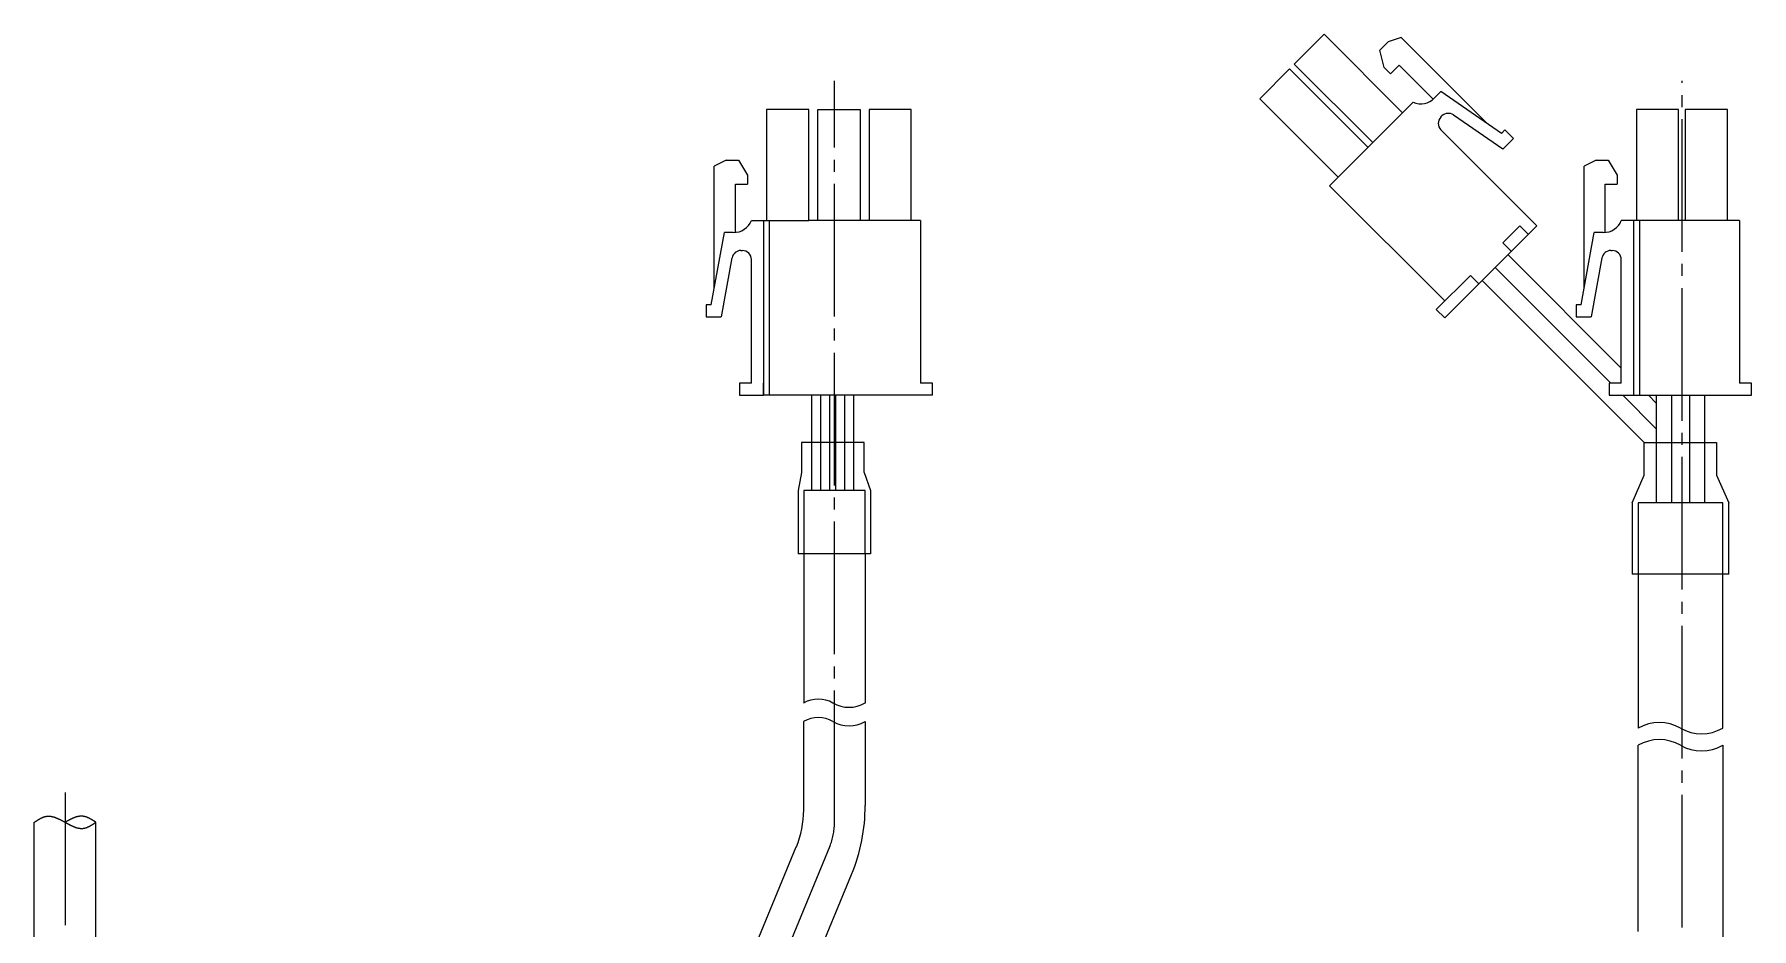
# Model space of a CAD drawing. Extents: x -147 to 165, y -93 to 97.
# Drawn here: x -127.5 to 14.8, y 22.7 to 96.8 of the extents above; entities that cross this region are included whole.
import ezdxf

# ---------------------------------------------------------------- set-up
doc = ezdxf.new("R2010")
doc.units = 0
doc.linetypes.add('DASH_CENTER', pattern=[14, 11, -1, 1, -1])
doc.linetypes.add('DASHED', pattern=[15, 7, -8])
doc.layers.get('0').update_dxf_attribs({"linetype": 'CONTINUOUS'})

msp = doc.modelspace()

# ---------------------------------------------------------------- linework, layer by layer
at = {"color": 7, "linetype": 'CONTINUOUS'}
for p, q in [((-20.6, 96.81), (-23.08, 94.33)), ((-14.1, 90.3), (-20.6, 96.81)), ((-15.98, 95.49), (-15.28, 96.2)), ((-15.63, 94.07), (-15.98, 95.49)), ((-14.21, 96.55), (-15.28, 96.2)), ((-14.21, 96.55), (-7.06, 89.39)), ((-23.47, 93.94), (-25.94, 91.47)), ((-16.96, 87.44), (-23.47, 93.94)), ((-23.08, 94.33), (-16.57, 87.83)), ((-15.1, 93.54), (-15.63, 94.07)), ((-15.1, 93.54), (-14.39, 94.25)), ((-14.39, 94.25), (-11.57, 91.43)), ((-25.94, 91.47), (-19.44, 84.96)), ((-20.14, 84.26), (-13.21, 91.19)), ((-10.92, 92.07), (-11.45, 91.54)), ((-5.91, 88.59), (-10.92, 92.07)), ((-63.31, 90.59), (-66.81, 90.59)), ((-66.81, 90.59), (-66.81, 81.39)), ((-63.31, 81.39), (-63.31, 90.59)), ((-62.56, 81.39), (-62.56, 90.59)), ((-62.56, 90.59), (-59.06, 90.59)), ((-59.06, 90.59), (-59.06, 81.39)), ((-58.31, 90.59), (-58.31, 81.39)), ((-54.81, 90.59), (-58.31, 90.59)), ((-54.81, 81.39), (-54.81, 90.59)), ((-10.92, 89.95), (-10.83, 90.04)), ((-5.79, 87.3), (-9.87, 90.12)), ((5.28, 90.59), (5.28, 81.39)), ((8.78, 90.59), (5.28, 90.59)), ((8.78, 81.39), (8.78, 90.59)), ((9.33, 90.59), (9.33, 81.39)), ((12.83, 90.59), (9.33, 90.59)), ((12.83, 81.39), (12.83, 90.59)), ((-10.92, 88.89), (-2.96, 80.93)), ((-5.61, 88.89), (-5.91, 88.59)), ((-4.91, 88.18), (-5.61, 88.89)), ((-5.79, 87.3), (-4.91, 88.18)), ((-70.14, 86.39), (-71.14, 85.89)), ((-71.14, 75.77), (-71.14, 85.89)), ((-70.14, 86.39), (-69.14, 86.39)), ((-69.14, 86.39), (-68.39, 85.14)), ((1.95, 86.39), (0.95, 85.89)), ((0.95, 75.77), (0.95, 85.89)), ((1.95, 86.39), (2.95, 86.39)), ((2.95, 86.39), (3.7, 85.14)), ((-69.39, 80.4), (-69.39, 84.39)), ((-69.39, 84.39), (-68.39, 84.39)), ((-68.39, 85.14), (-68.39, 84.39)), ((-10.6, 74.71), (-20.14, 84.26)), ((2.7, 80.4), (2.7, 84.39)), ((2.7, 84.39), (3.7, 84.39)), ((3.7, 85.14), (3.7, 84.39)), ((-68.06, 81.39), (-64.56, 81.39)), ((-67.06, 81.39), (-67.06, 66.89)), ((-66.56, 66.89), (-66.56, 81.39)), ((-64.56, 81.39), (-63.31, 81.39)), ((-62.56, 81.39), (-63.31, 81.39)), ((-59.06, 81.39), (-62.56, 81.39)), ((-54.06, 81.39), (-59.06, 81.39)), ((-54.06, 81.39), (-54.06, 67.89)), ((13.83, 81.39), (4.03, 81.39)), ((5.03, 81.39), (5.03, 66.89)), ((5.53, 81.39), (5.53, 66.89)), ((13.83, 81.39), (13.83, 67.89)), ((-71.39, 74.39), (-70.3, 80.39)), ((-69.56, 80.39), (-70.3, 80.39)), ((-10.6, 73.3), (-2.96, 80.93)), ((-5.79, 79.52), (-4.37, 80.93)), ((-4.37, 80.93), (-3.67, 80.23)), ((-4.37, 80.93), (-3.67, 80.23)), ((0.7, 74.39), (1.79, 80.39)), ((2.53, 80.39), (1.79, 80.39)), ((-69.67, 78.28), (-70.56, 73.39)), ((-68.93, 78.89), (-68.81, 78.89)), ((-5.79, 79.52), (-5.08, 78.81)), ((4.03, 69.13), (-5.36, 78.53)), ((2.42, 78.28), (1.53, 73.39)), ((3.16, 78.89), (3.28, 78.89)), ((-68.06, 67.89), (-68.06, 78.14)), ((-6.43, 77.47), (3.15, 67.89)), ((4.03, 67.89), (4.03, 78.14)), ((-11.3, 74), (-8.48, 76.83)), ((-8.48, 76.83), (-7.77, 76.12)), ((-7.49, 76.41), (5.93, 62.99)), ((-71.39, 74.39), (-71.81, 74.39)), ((-71.81, 74.39), (-71.81, 73.39)), ((0.7, 74.39), (0.28, 74.39)), ((0.28, 74.39), (0.28, 73.39)), ((-71.81, 73.39), (-70.56, 73.39)), ((-11.3, 74), (-10.6, 73.3)), ((0.28, 73.39), (1.53, 73.39)), ((-69.06, 67.89), (-69.06, 66.89)), ((-68.06, 67.89), (-69.06, 67.89)), ((-69.06, 66.89), (-68.36, 66.89)), ((-68.36, 66.89), (-67.06, 66.89)), ((-67.06, 66.89), (-67.06, 67.89)), ((-67.06, 66.89), (-67.06, 66.89)), ((-53.06, 66.89), (-67.06, 66.89)), ((-63.06, 62.99), (-63.06, 66.89)), ((-62.31, 62.99), (-62.31, 66.89)), ((-61.56, 62.99), (-61.56, 66.89)), ((-61.06, 62.99), (-61.06, 66.89)), ((-60.31, 62.99), (-60.31, 66.89)), ((-59.56, 62.99), (-59.56, 66.89)), ((-53.06, 67.89), (-54.06, 67.89)), ((-53.06, 66.89), (-53.06, 67.89)), ((3.03, 67.89), (3.03, 66.89)), ((4.03, 67.89), (3.03, 67.89)), ((3.03, 66.89), (14.83, 66.89)), ((4.15, 66.89), (6.93, 64.11)), ((6.93, 66.23), (6.27, 66.89)), ((6.93, 66.89), (6.93, 62.99)), ((8.18, 66.89), (8.18, 62.99)), ((9.68, 66.89), (9.68, 62.99)), ((10.93, 66.89), (10.93, 62.99)), ((14.83, 67.89), (13.83, 67.89)), ((14.83, 66.89), (14.83, 67.89)), ((-63.91, 62.99), (-63.91, 60.49)), ((-58.71, 62.99), (-63.91, 62.99)), ((-58.71, 60.49), (-58.71, 62.99)), ((5.93, 60.26), (5.93, 62.99)), ((5.93, 62.99), (11.93, 62.99)), ((11.93, 62.99), (11.93, 60.26)), ((-63.91, 60.49), (-64.18, 58.99)), ((-58.71, 60.49), (-58.18, 58.99)), ((4.93, 57.99), (5.93, 60.26)), ((11.92, 60.26), (12.93, 57.99)), ((-64.18, 58.99), (-64.18, 53.74)), ((-58.18, 58.99), (-58.18, 53.74)), ((4.93, 57.99), (4.93, 52.06)), ((12.93, 52.06), (12.93, 57.99)), ((-58.18, 53.74), (-64.18, 53.74)), ((-63.73, 53.74), (-63.73, 41.38)), ((-58.63, 53.74), (-58.63, 41.38)), ((12.93, 52.06), (4.93, 52.06)), ((5.43, 52.06), (5.43, 39.3)), ((12.43, 39.3), (12.43, 52.06)), ((-63.73, 32.52), (-63.73, 39.85)), ((-58.63, 39.85), (-58.63, 32.9)), ((5.43, 24.19), (5.43, 37.89)), ((12.43, 37.89), (12.43, 23.68)), ((5.43, 22.44), (5.43, 36.14)), ((12.43, 36.14), (12.43, 21.93)), ((-127.49, 19.88), (-127.49, 31.5)), ((-122.39, 19.88), (-122.39, 31.5)), ((-69.35, 17.35), (-64.34, 29.46)), ((-64.72, 15.19), (-59.77, 27.16))]:
    msp.add_line(p, q, dxfattribs=at)
at = {"color": 1, "linetype": 'DASH_CENTER'}
for p, q in [((-61.18, 31.42), (-61.18, 92.95)), ((9.06, 22.78), (9.06, 92.95)), ((-124.94, 33.96), (-124.94, -2.4)), ((-61.56, 29.51), (-69.71, 9.8))]:
    msp.add_line(p, q, dxfattribs=at)
at = {"color": 2, "linetype": 'DASHED'}
for p, q in [((-63.06, 58.99), (-63.06, 62.99)), ((-62.31, 58.99), (-62.31, 62.99)), ((-61.56, 58.99), (-61.56, 62.99)), ((-61.06, 58.99), (-61.06, 62.99)), ((-60.31, 58.99), (-60.31, 62.99)), ((-59.56, 58.99), (-59.56, 62.99)), ((6.93, 62.99), (6.93, 57.99)), ((8.18, 62.99), (8.18, 57.99)), ((9.68, 62.99), (9.68, 57.99)), ((10.93, 62.99), (10.93, 57.99)), ((-63.73, 58.99), (-63.73, 53.74)), ((-58.63, 58.99), (-63.73, 58.99)), ((-58.63, 53.74), (-58.63, 58.99)), ((12.43, 57.99), (5.43, 57.99)), ((5.43, 57.99), (5.43, 52.06)), ((12.43, 52.06), (12.43, 57.99))]:
    msp.add_line(p, q, dxfattribs=at)
at = {"color": 2}
for points in [[(-127.49, 31.5, 0), (-127.47, 31.51, 0), (-127.44, 31.53, 0), (-127.42, 31.54, 0), (-127.4, 31.56, 0), (-127.38, 31.57, 0), (-127.36, 31.59, 0), (-127.33, 31.6, 0), (-127.31, 31.62, 0), (-127.29, 31.63, 0), (-127.27, 31.65, 0), (-127.25, 31.66, 0), (-127.22, 31.67, 0), (-127.2, 31.69, 0), (-127.18, 31.7, 0), (-127.16, 31.71, 0), (-127.14, 31.73, 0), (-127.11, 31.74, 0), (-127.09, 31.75, 0), (-127.07, 31.77, 0), (-127.05, 31.78, 0), (-127.03, 31.79, 0), (-127, 31.8, 0), (-126.98, 31.82, 0), (-126.96, 31.83, 0), (-126.94, 31.84, 0), (-126.92, 31.85, 0), (-126.89, 31.86, 0), (-126.87, 31.87, 0), (-126.85, 31.88, 0), (-126.83, 31.89, 0), (-126.81, 31.9, 0), (-126.78, 31.91, 0), (-126.76, 31.92, 0), (-126.74, 31.93, 0), (-126.72, 31.94, 0), (-126.69, 31.95, 0), (-126.67, 31.95, 0), (-126.65, 31.96, 0), (-126.63, 31.97, 0), (-126.61, 31.97, 0), (-126.58, 31.98, 0), (-126.56, 31.98, 0), (-126.54, 31.99, 0), (-126.52, 31.99, 0), (-126.49, 32, 0), (-126.47, 32, 0), (-126.45, 32, 0), (-126.42, 32.01, 0), (-126.4, 32.01, 0), (-126.38, 32.01, 0), (-126.36, 32.01, 0), (-126.33, 32.01, 0), (-126.31, 32.01, 0), (-126.29, 32.01, 0), (-126.27, 32.01, 0), (-126.24, 32.01, 0), (-126.22, 32.01, 0), (-126.2, 32.01, 0), (-126.17, 32, 0), (-126.15, 32, 0), (-126.13, 32, 0), (-126.1, 31.99, 0), (-126.08, 31.99, 0), (-126.06, 31.99, 0), (-126.03, 31.98, 0), (-126.01, 31.98, 0), (-125.99, 31.97, 0), (-125.97, 31.96, 0), (-125.94, 31.96, 0), (-125.92, 31.95, 0), (-125.89, 31.95, 0), (-125.87, 31.94, 0), (-125.85, 31.93, 0), (-125.83, 31.92, 0), (-125.8, 31.92, 0), (-125.78, 31.91, 0), (-125.75, 31.9, 0), (-125.73, 31.89, 0), (-125.71, 31.88, 0), (-125.68, 31.87, 0), (-125.66, 31.86, 0), (-125.64, 31.85, 0), (-125.61, 31.84, 0), (-125.59, 31.83, 0), (-125.57, 31.82, 0), (-125.54, 31.81, 0), (-125.52, 31.8, 0), (-125.5, 31.79, 0), (-125.47, 31.78, 0), (-125.45, 31.77, 0), (-125.42, 31.76, 0), (-125.4, 31.75, 0), (-125.38, 31.73, 0), (-125.35, 31.72, 0), (-125.33, 31.71, 0), (-125.31, 31.7, 0), (-125.28, 31.69, 0), (-125.26, 31.67, 0), (-125.23, 31.66, 0), (-125.21, 31.65, 0), (-125.19, 31.64, 0), (-125.16, 31.62, 0), (-125.14, 31.61, 0), (-125.11, 31.6, 0), (-125.09, 31.58, 0), (-125.07, 31.57, 0), (-125.04, 31.56, 0), (-125.02, 31.55, 0), (-125, 31.53, 0), (-124.97, 31.52, 0), (-124.95, 31.51, 0), (-124.92, 31.49, 0), (-124.9, 31.48, 0), (-124.88, 31.47, 0), (-124.85, 31.45, 0), (-124.83, 31.44, 0), (-124.81, 31.43, 0), (-124.78, 31.42, 0), (-124.76, 31.4, 0), (-124.73, 31.39, 0), (-124.71, 31.38, 0), (-124.69, 31.36, 0), (-124.66, 31.35, 0), (-124.64, 31.34, 0), (-124.61, 31.33, 0), (-124.59, 31.31, 0), (-124.57, 31.3, 0), (-124.54, 31.29, 0), (-124.52, 31.28, 0), (-124.5, 31.27, 0), (-124.47, 31.25, 0), (-124.45, 31.24, 0), (-124.42, 31.23, 0), (-124.4, 31.22, 0), (-124.38, 31.21, 0), (-124.35, 31.2, 0), (-124.33, 31.19, 0), (-124.31, 31.18, 0), (-124.28, 31.17, 0), (-124.26, 31.16, 0), (-124.24, 31.15, 0), (-124.21, 31.14, 0), (-124.19, 31.13, 0), (-124.17, 31.12, 0), (-124.14, 31.11, 0), (-124.12, 31.1, 0), (-124.09, 31.09, 0), (-124.07, 31.08, 0), (-124.05, 31.08, 0), (-124.03, 31.07, 0), (-124, 31.06, 0), (-123.98, 31.05, 0), (-123.95, 31.05, 0), (-123.93, 31.04, 0), (-123.91, 31.04, 0), (-123.89, 31.03, 0), (-123.86, 31.02, 0), (-123.84, 31.02, 0), (-123.81, 31.01, 0), (-123.79, 31.01, 0), (-123.77, 31.01, 0), (-123.75, 31, 0), (-123.72, 31, 0), (-123.7, 31, 0), (-123.68, 30.99, 0), (-123.65, 30.99, 0), (-123.63, 30.99, 0), (-123.61, 30.99, 0), (-123.58, 30.99, 0), (-123.56, 30.99, 0), (-123.54, 30.99, 0), (-123.52, 30.99, 0), (-123.49, 30.99, 0), (-123.47, 30.99, 0), (-123.45, 30.99, 0), (-123.42, 31, 0), (-123.4, 31, 0), (-123.38, 31, 0), (-123.36, 31.01, 0), (-123.33, 31.01, 0), (-123.31, 31.02, 0), (-123.29, 31.02, 0), (-123.27, 31.03, 0), (-123.25, 31.03, 0), (-123.22, 31.04, 0), (-123.2, 31.05, 0), (-123.18, 31.05, 0), (-123.16, 31.06, 0), (-123.13, 31.07, 0), (-123.11, 31.08, 0), (-123.09, 31.09, 0), (-123.07, 31.1, 0), (-123.04, 31.11, 0), (-123.02, 31.12, 0), (-123, 31.13, 0), (-122.98, 31.14, 0), (-122.96, 31.15, 0), (-122.93, 31.16, 0), (-122.91, 31.17, 0), (-122.89, 31.18, 0), (-122.87, 31.2, 0), (-122.84, 31.21, 0), (-122.82, 31.22, 0), (-122.8, 31.23, 0), (-122.78, 31.25, 0), (-122.76, 31.26, 0), (-122.74, 31.27, 0), (-122.71, 31.29, 0), (-122.69, 31.3, 0), (-122.67, 31.31, 0), (-122.65, 31.33, 0), (-122.63, 31.34, 0), (-122.61, 31.35, 0), (-122.58, 31.37, 0), (-122.56, 31.38, 0), (-122.54, 31.4, 0), (-122.52, 31.41, 0), (-122.5, 31.43, 0), (-122.47, 31.44, 0), (-122.45, 31.46, 0), (-122.43, 31.47, 0), (-122.41, 31.49, 0), (-122.39, 31.5, 0)], [(-122.39, 31.5, 0), (-122.4, 31.51, 0), (-122.42, 31.52, 0), (-122.43, 31.53, 0), (-122.45, 31.54, 0), (-122.46, 31.55, 0), (-122.48, 31.56, 0), (-122.5, 31.57, 0), (-122.51, 31.58, 0), (-122.53, 31.59, 0), (-122.54, 31.6, 0), (-122.56, 31.61, 0), (-122.57, 31.62, 0), (-122.59, 31.63, 0), (-122.6, 31.64, 0), (-122.62, 31.65, 0), (-122.64, 31.66, 0), (-122.65, 31.67, 0), (-122.67, 31.68, 0), (-122.68, 31.68, 0), (-122.7, 31.69, 0), (-122.71, 31.7, 0), (-122.73, 31.71, 0), (-122.75, 31.72, 0), (-122.76, 31.73, 0), (-122.78, 31.74, 0), (-122.79, 31.75, 0), (-122.81, 31.76, 0), (-122.82, 31.77, 0), (-122.84, 31.77, 0), (-122.85, 31.78, 0), (-122.87, 31.79, 0), (-122.89, 31.8, 0), (-122.9, 31.81, 0), (-122.92, 31.82, 0), (-122.93, 31.82, 0), (-122.95, 31.83, 0), (-122.96, 31.84, 0), (-122.98, 31.85, 0), (-123, 31.85, 0), (-123.01, 31.86, 0), (-123.03, 31.87, 0), (-123.04, 31.88, 0), (-123.06, 31.88, 0), (-123.07, 31.89, 0), (-123.09, 31.9, 0), (-123.11, 31.9, 0), (-123.12, 31.91, 0), (-123.14, 31.91, 0), (-123.15, 31.92, 0), (-123.17, 31.93, 0), (-123.18, 31.93, 0), (-123.2, 31.94, 0), (-123.22, 31.94, 0), (-123.23, 31.95, 0), (-123.25, 31.95, 0), (-123.26, 31.96, 0), (-123.28, 31.96, 0), (-123.29, 31.97, 0), (-123.31, 31.97, 0), (-123.33, 31.97, 0), (-123.34, 31.98, 0), (-123.36, 31.98, 0), (-123.37, 31.98, 0), (-123.39, 31.99, 0), (-123.41, 31.99, 0), (-123.42, 31.99, 0), (-123.44, 31.99, 0), (-123.45, 32, 0), (-123.47, 32, 0), (-123.48, 32, 0), (-123.5, 32, 0), (-123.52, 32, 0), (-123.53, 32, 0), (-123.55, 32, 0), (-123.56, 32, 0), (-123.58, 32, 0), (-123.6, 32, 0), (-123.61, 32, 0), (-123.63, 32, 0), (-123.65, 32, 0), (-123.66, 32, 0), (-123.68, 32, 0), (-123.69, 32, 0), (-123.71, 32, 0), (-123.73, 32, 0), (-123.74, 32, 0), (-123.76, 31.99, 0), (-123.77, 31.99, 0), (-123.79, 31.99, 0), (-123.81, 31.99, 0), (-123.82, 31.98, 0), (-123.84, 31.98, 0), (-123.86, 31.98, 0), (-123.87, 31.97, 0), (-123.89, 31.97, 0), (-123.9, 31.97, 0), (-123.92, 31.96, 0), (-123.94, 31.96, 0), (-123.95, 31.95, 0), (-123.97, 31.95, 0), (-123.98, 31.94, 0), (-124, 31.94, 0), (-124.02, 31.94, 0), (-124.03, 31.93, 0), (-124.05, 31.93, 0), (-124.07, 31.92, 0), (-124.08, 31.91, 0), (-124.1, 31.91, 0), (-124.11, 31.9, 0), (-124.13, 31.9, 0), (-124.15, 31.89, 0), (-124.16, 31.89, 0), (-124.18, 31.88, 0), (-124.2, 31.87, 0), (-124.21, 31.87, 0), (-124.23, 31.86, 0), (-124.25, 31.85, 0), (-124.26, 31.85, 0), (-124.28, 31.84, 0), (-124.3, 31.83, 0), (-124.31, 31.82, 0), (-124.33, 31.82, 0), (-124.34, 31.81, 0), (-124.36, 31.8, 0), (-124.38, 31.79, 0), (-124.39, 31.79, 0), (-124.41, 31.78, 0), (-124.43, 31.77, 0), (-124.44, 31.76, 0), (-124.46, 31.76, 0), (-124.48, 31.75, 0), (-124.49, 31.74, 0), (-124.51, 31.73, 0), (-124.53, 31.72, 0), (-124.54, 31.71, 0), (-124.56, 31.71, 0), (-124.57, 31.7, 0), (-124.59, 31.69, 0), (-124.61, 31.68, 0), (-124.62, 31.67, 0), (-124.64, 31.66, 0), (-124.66, 31.65, 0), (-124.67, 31.65, 0), (-124.69, 31.64, 0), (-124.71, 31.63, 0), (-124.72, 31.62, 0), (-124.74, 31.61, 0), (-124.75, 31.6, 0), (-124.77, 31.59, 0), (-124.79, 31.58, 0), (-124.81, 31.57, 0), (-124.82, 31.56, 0), (-124.84, 31.55, 0), (-124.85, 31.55, 0), (-124.87, 31.54, 0), (-124.89, 31.53, 0), (-124.9, 31.52, 0), (-124.92, 31.51, 0), (-124.94, 31.5, 0)]]:
    msp.add_polyline3d(points, dxfattribs=at)
at = {"color": 7, "linetype": 'CONTINUOUS'}
for centre, radius, start, end in [((-12.58, 92.6), 1.55, 245.7532, 316.8667), ((-10.39, 89.42), 0.75, 135, 225), ((-10.3, 89.51), 0.75, 55.3048, 135), ((-69.51, 81.94), 1.55, 268.1333, 339.2468), ((2.58, 81.94), 1.55, 268.1333, 339.2468), ((-68.93, 78.14), 0.75, 90, 169.6952), ((-68.81, 78.14), 0.75, 0, 90), ((3.16, 78.14), 0.75, 90, 169.6952), ((3.28, 78.14), 0.75, 0, 90), ((-73.63, 32.9), 15, 337.5394, 0), ((-71.73, 32.52), 8, 337.5394, 0)]:
    msp.add_arc(centre, radius, start, end, dxfattribs=at)
at = {"color": 2, "linetype": 'CONTINUOUS'}
for centre, radius, start, end in [((-62.52, 39.28), 2.43, 60, 120), ((-59.97, 43.7), 2.67, 240, 300), ((-62.52, 37.75), 2.43, 60, 120), ((-59.97, 42.16), 2.67, 240, 300), ((7.18, 36.27), 3.5, 60, 120), ((10.68, 42.33), 3.5, 240, 300), ((7.18, 34.85), 3.5, 60, 120), ((10.68, 40.92), 3.5, 240, 300)]:
    msp.add_arc(centre, radius, start, end, dxfattribs=at)
at = {"color": 1, "linetype": 'DASH_CENTER'}
msp.add_arc((-66.18, 31.42), 5, 337.5394, 0, dxfattribs=at)

doc.saveas('drawing.dxf')
